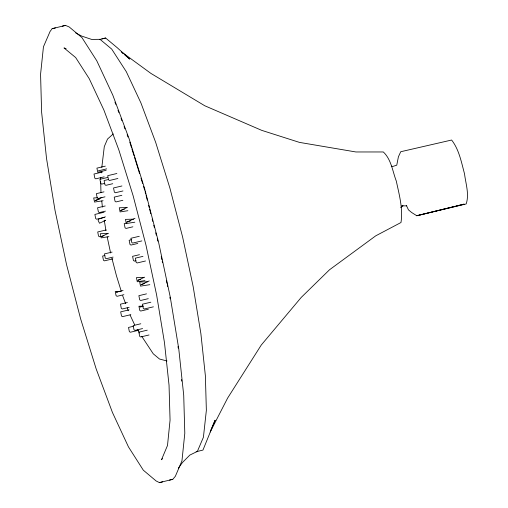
<?xml version="1.0" encoding="UTF-8"?>
<svg xmlns="http://www.w3.org/2000/svg" width="508" height="508" viewBox="0 0 508 508"><rect width="100%" height="100%" fill="white"/><g stroke="black" fill="none" stroke-linecap="round" stroke-linejoin="round"><path stroke-width="0.76" d="M100.59 179.07L100.755 177.514M101.238 172.847L101.397 171.291M101.81 167.405L104.299 146.602L107.525 139.04L113.271 133.915M210.953 429.908L215.106 420.199L202.965 450.069L196.101 451.764M210.185 431.99L227.635 398.069L261.29 345.002L301.219 297.428L329.533 269.761L375.736 235.833L400.99 222.517C403.111 208.553 399.193 194.64 396.304 181.077C392.563 171.336 391.281 159.36 383.305 151.962L355.924 151.968L299.441 142.386L261.747 130.365L204.768 105.759L150.933 73.419L121.463 51.88M178.371 468.154L182.48 462.49L189.846 455.073L197.364 451.409L203.416 437.242L206.362 410.343L205.378 375.78L200.889 333.686L193.148 286.518L182.607 237.007L169.882 188.036L155.708 142.456L140.913 102.902L126.321 71.736L111.709 49.098L100 39.319L91.643 39.421L81.744 36.1L75.66 32.925M159.398 482.6L172.771 479.33L175.349 476.294L181.953 460.851L184.798 433.311L183.718 395.294L178.778 348.99L170.263 297.104L158.667 242.646L144.666 188.779L129.076 138.633L112.801 95.129L96.787 60.795L81.959 37.617L69.19 26.956L65.526 25.4L52.146 28.67L50.082 31.452L43.447 46.8L40.57 74.244L41.618 112.192L46.526 158.445L55.016 210.312L66.592 264.776L80.575 318.681L96.158 368.878L112.439 412.464L128.467 446.9L143.3 470.173L156.108 480.962L159.398 482.6L162.693 481.819M162.49 458.635L161.481 459.759L167.5 445.478L170.066 420.129L169.037 385.178L164.478 342.671L156.635 295.065L145.98 245.135L133.134 195.777L118.828 149.866L103.905 110.065L89.23 78.683L75.66 57.55L63.976 47.898L66.123 48.736M400.774 207.613L403.035 205.53L401.872 205.816M101.86 197.479L95.072 200.641L99.549 199.136M127.438 207.334L120.644 210.496L124.377 209.245M105.62 220.377L99.511 223.222L98.133 220.497L98.692 219.069L105.404 216.821M134.995 218.313L126.841 222.11L130.575 220.859M108.483 233.28L101.695 236.442L103.93 235.693M144.609 277.171L137.814 280.333L140.799 279.33M149.212 280.911L141.065 284.709L144.793 283.458M101.81 38.957L105.607 38.005L117.316 47.784L129.794 59.106L124.949 55.061M99.524 39.522L105.607 38.005M62.23 26.181L65.526 25.4M52.146 28.67L55.448 27.889M105.315 166.141L96.92 168.135L97.746 172.288L106.134 170.294M98.298 170.859L106.686 168.872M102.394 172.041L94.005 174.028L94.825 178.181L95.79 178.835L104.178 176.841M116.865 173.501L107.709 175.673L108.528 179.826L109.493 180.48L117.888 178.486M107.531 177.495L99.905 179.305L100.724 183.458L101.689 184.106L104.743 183.382M108.668 179.451L104.096 180.537L104.915 184.69L105.88 185.337L112.744 183.712M121.933 185.966L113.538 187.954L114.364 192.107L115.329 192.761L122.955 190.951M103.988 191.846L96.361 193.656L97.18 197.809L98.146 198.457L105.01 196.831M121.844 195.307L114.217 197.117L115.037 201.27L116.002 201.917L122.866 200.292M105.2 205.969L97.568 207.772L98.393 211.931L99.352 212.579L105.461 211.131M104.032 212.249L94.875 214.42L95.701 218.573L96.666 219.221L104.292 217.411M126.511 223.095L124.225 223.634L125.044 227.787L126.009 228.435L132.874 226.809M106.115 229.978L97.72 231.966L98.546 236.118L99.511 236.766L101.035 236.404M139.294 236.29L130.905 238.277L131.724 242.43L132.69 243.078L141.846 240.913M131.432 239.732L129.146 240.278L129.965 244.431L130.931 245.078L137.795 243.446M112.078 252.095L104.451 253.905L105.27 258.058L106.236 258.705L113.1 257.08M104.915 255.511L102.629 256.057L103.448 260.21L104.413 260.858L112.801 258.864M139.459 254.692L132.594 256.318L133.413 260.471L134.379 261.118L135.903 260.756M142.97 256.362L135.338 258.172L136.163 262.325L137.128 262.973L145.517 260.985M123.082 290.532L116.218 292.157L117.78 292.005M123.908 294.684L117.043 296.31L116.078 295.662L115.252 291.509L120.421 291.37M146.501 293.865L138.874 295.675L139.694 299.828L140.659 300.476L148.285 298.666M127.349 302.546L120.485 304.178L121.304 308.331L122.269 308.978L129.134 307.346M150.851 302.209L142.462 304.203L143.281 308.356L144.247 309.004L153.403 306.832M142.939 306.172L139.884 306.896L141.446 306.743M129.07 309.861L120.682 311.855L121.501 316.008L122.466 316.655L130.854 314.662M148.336 309.245L140.71 311.048L139.744 310.401L138.925 306.248L143.351 306.134M140.779 323.774L133.147 325.584L133.972 329.736L134.931 330.384L142.564 328.574M133.102 326.358L128.53 327.444L129.35 331.597L130.315 332.245L138.703 330.257M147.25 330.175L138.855 332.168L139.675 336.321L140.64 336.969L149.035 334.975M169.475 480.111L172.771 479.33M103.067 200.73L94.52 202.063L93.701 197.91L97.384 197.815M127.864 210.706L120.091 211.919L119.272 207.766L126.651 207.569M134.842 222.199L126.289 223.533L125.47 219.38L133.585 219.164M108.915 236.652L101.143 237.865L100.317 233.712L107.696 233.515M145.034 280.543L137.262 281.756L136.442 277.603L143.821 277.406M149.841 284.677L140.513 286.137L139.687 281.978L147.803 281.762M402.063 205.937L406.73 205.797M104.038 220.339L105.512 220.301M391.382 166.192L392.875 166.434L396.761 165.164L398.412 156.794L400.736 151.727L451.625 140.03C459.162 149.714 461.385 162.255 464.528 173.831C465.703 183.667 469.462 194.189 466.179 203.949L416.77 215.735L411.563 212.452L408.445 209.848L406.489 205.657M166.98 360.985L159.499 359.016L153.245 353.797L141.713 336.296M121.926 52.534L123.133 53.55M137.516 329.749L139.611 333.026M130.08 315.036L134.753 325.044M114.967 102.146L115.792 104.369M118.008 110.293L118.84 112.516M121.05 118.447L121.882 120.669M124.092 126.6L124.924 128.822M127.14 134.747L127.965 136.969M122.644 295.675L125.59 303.562M127.203 307.867L128.276 310.737M129.813 142.177L131.445 147.428M131.909 148.927L134.004 155.677M134.468 157.175L139.592 173.673M140.983 178.168L142.615 183.42M143.548 186.417L144.71 190.17M121.272 291.268L116.472 275.831L111.919 258.324M145.104 191.694L145.694 193.98M146.088 195.504L147.269 200.076M148.647 205.403L149.238 207.689M149.631 209.213L150.812 213.785M152.19 219.119L152.781 221.405M153.765 225.215L154.356 227.501M155.734 232.829L156.324 235.115M157.309 238.925L157.899 241.211M161.246 256.546L161.9 259.613M162.23 261.15L162.56 262.687M166.332 280.333L166.986 283.401M167.316 284.937L167.64 286.468M107.163 236.817L110.604 252.978M169.901 297.224L170.161 298.793M177.997 346.539L178.251 348.101M104.35 220.802L105.969 230.689M181.585 379.533L181.75 381.108M101.752 200.99L102.406 207.093M100.66 181.451L100.978 192.532M454.12 206.578L416.77 215.735L454.089 206.591M464.026 204.153L455.644 206.204L464.026 204.153"/></g></svg>
